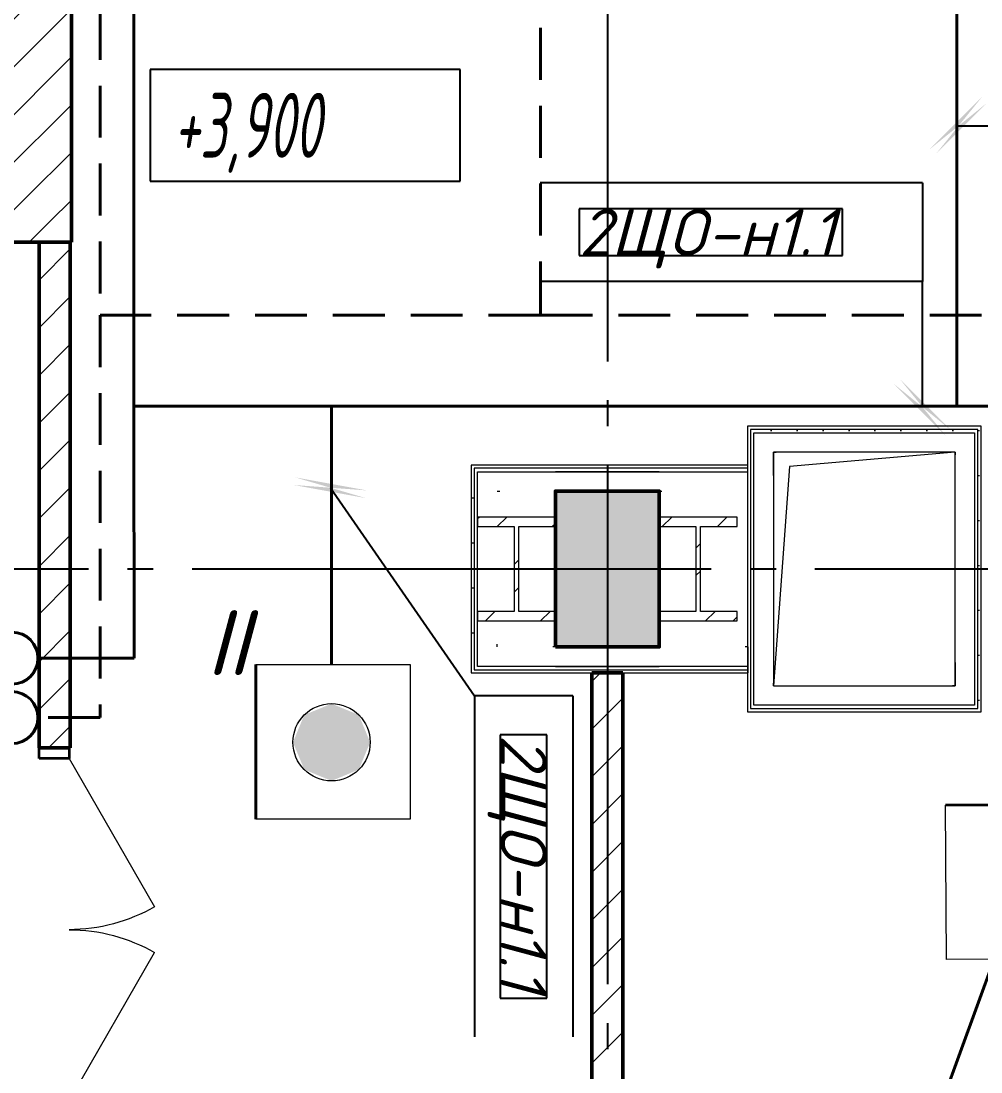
# Model space of a CAD drawing. Header units: millimetres. Extents: x 0 to 1286, y 0 to 420.
# Drawn here: x 135.59 to 172.59, y 260.21 to 300.7 of the extents above; entities that cross this region are included whole.
import ezdxf

# ---------------------------------------------------------------- set-up
doc = ezdxf.new("R2010")
doc.units = ezdxf.units.MM
for name, pattern in [('JIS_02_2.0', [3, 2, -1]), ('ГОСТ 2.303 5', [24, 20, -1.5, 1, -1.5]), ('СПКБ-0000-000-АР#002$0$Achse', [2300, 0, -800, 1500, 0])]:
    doc.linetypes.add(name, pattern=pattern)
for name, color, linetype in [('Viewport1ForCustomObjects_0', 7, 'Continuous'), ('Viewport2ForCustomObjects_0', 7, 'Continuous'), ('Номер помещения', 7, 'Continuous'), ('СПКБ-0000-000-АР#002$0$Двери ArchiCAD', 7, 'Continuous'), ('СПКБ-0000-000-АР#002$0$Колонны новые', 7, 'Continuous'), ('СПКБ-0000-000-АР#002$0$Колонны существующие', 7, 'Continuous'), ('СПКБ-0000-000-АР#002$0$Перекрытие новые', 7, 'Continuous'), ('СПКБ-0000-000-АР#002$0$Стены', 7, 'Continuous'), ('Строительные оси', 7, 'Continuous'), ('ЭО_АВАРИЙНОЕ ОСВЕЩЕНИЕ', 7, 'Continuous'), ('ЭО_РАБОЧЕЕ ОСВЕЩЕНИЕ', 7, 'Continuous')]:
    doc.layers.add(name, color=color, linetype=linetype)
for name, color, linetype, lineweight, true_color in [('СПКБ-0000-000-АР#002$0$Двери ArchiCAD_Ном._пера__23', 7, 'Continuous', 35, 0xff6600), ('СПКБ-0000-000-АР#002$0$Двери ArchiCAD_Ном._пера__3', 7, 'Continuous', 18, 0xff6600), ('СПКБ-0000-000-АР#002$0$Двери ArchiCAD_Ном._пера__58', 7, 'Continuous', 50, 0xdf0000), ('СПКБ-0000-000-АР#002$0$Колонны новые_Ном._пера__108', 7, 'Continuous', 13, 0xfd8379), ('СПКБ-0000-000-АР#002$0$Колонны существующие_Ном._пера__102', 7, 'Continuous', 13, 0xcccccc), ('СПКБ-0000-000-АР#002$0$Перекрытие новые_Ном._пера__161', 7, 'Continuous', 13, 0xe11606), ('СПКБ-0000-000-АР#002$0$Стены_Ном._пера__58', 7, 'Continuous', 50, 0xdf0000), ('СПКБ-0000-000-АР#002$0$Стены_Ном._пера__68', 7, 'Continuous', 20, 0xfd4435)]:
    doc.layers.add(name, color=color, linetype=linetype, lineweight=lineweight, true_color=true_color)
for name, color, linetype, lineweight in [('СПКБ-0000-000-АР#002$0$Колонны новые_Ном._пера__20', 1, 'Continuous', 20), ('СПКБ-0000-000-АР#002$0$Колонны существующие_Ном._пера__141', 7, 'Continuous', 50), ('СПКБ-0000-000-АР#002$0$Стены_Ном._пера__1', 7, 'Continuous', 13), ('СПКБ-0000-000-АР#002$0$Стены_Ном._пера__20', 1, 'Continuous', 20), ('СПКБ-0000-000-АР#002$0$Шахты ОВ_Ном._пера__1', 7, 'Continuous', 13)]:
    doc.layers.add(name, color=color, linetype=linetype, lineweight=lineweight)
doc.styles.add('2.5', font='isocpeui.ttf')
doc.styles.add('CustomTextStyle49', font='isocpeui.ttf', dxfattribs={"width": 0.594182, "height": 2.5})
doc.styles.add('CustomTextStyle97', font='isocpeui.ttf', dxfattribs={"height": 1.8})
doc.styles.add('CustomTextStyle99', font='isocpeui.ttf', dxfattribs={"height": 1.8})
pattern_1 = [(45, (0, 0), (-91.9239, 91.9239), [])]
pattern_2 = [(0, (0, 0), (0, 173.2051), [0, -100]), (0, (50, 86.6), (0, 173.2051), [0, -100])]
pattern_3 = [(45, (0, 0), (-159.099, 159.099), []), (45, (-53.03, 53.03), (-159.099, 159.099), [])]

# ---------------------------------------------------------------- blocks, each defined once
blk = doc.blocks.new('*E728')
at = {"layer": 'Номер помещения', "color": 6, "linetype": 'Continuous'}
for p, q in [((-185.246, 178.103), (-197.185, 178.103)), ((-197.185, 178.103), (-197.185, 173.803)), ((-185.246, 173.803), (-185.246, 178.103)), ((-197.185, 173.803), (-185.246, 173.803))]:
    blk.add_line(p, q, dxfattribs=at)
at = {"layer": 'Строительные оси', "color": 3, "linetype": 'ГОСТ 2.303 5', "lineweight": 25}
for p, q in [((-179.569, 258.857), (-179.569, -45.143)), ((280.431, 158.857), (-283.569, 158.857))]:
    blk.add_line(p, q, dxfattribs=at)
at = {"layer": 'ЭО_АВАРИЙНОЕ ОСВЕЩЕНИЕ', "color": 1, "linetype": 'JIS_02_2.0', "lineweight": 40}
for p, q in [((-199.12, 201.478), (-199.12, 168.638)), ((-182.146, 185.705), (-182.146, 168.638)), ((-199.12, 168.638), (-199.12, 153.132)), ((-182.146, 168.638), (-199.12, 168.638)), ((-182.146, 168.638), (-151.738, 168.638)), ((-199.12, 153.132), (-201.514, 153.132))]:
    blk.add_line(p, q, dxfattribs=at)
at = {"layer": 'ЭО_АВАРИЙНОЕ ОСВЕЩЕНИЕ', "color": 1, "lineweight": 40}
blk.add_circle((-202.514, 153.132), 1, dxfattribs=at)
at = {"layer": 'ЭО_РАБОЧЕЕ ОСВЕЩЕНИЕ', "color": 5, "lineweight": 40}
for p, q in [((-197.817, 198.953), (-197.817, 165.131)), ((-166.096, 165.131), (-166.096, 182.793)), ((-190.199, 165.131), (-197.817, 165.131)), ((-197.817, 165.131), (-197.811, 155.422)), ((-190.199, 155.174), (-190.199, 165.131)), ((-190.199, 165.131), (-166.096, 165.131)), ((-166.096, 165.131), (-158.588, 165.131)), ((-197.811, 155.422), (-201.514, 155.422)), ((-193.124, 149.224), (-193.124, 155.174)), ((-166.53, 149.762), (-160.58, 149.793)), ((-173.039, 120.837), (-164.662, 143.822))]:
    blk.add_line(p, q, dxfattribs=at)
at = {"layer": 'ЭО_РАБОЧЕЕ ОСВЕЩЕНИЕ', "color": 7, "lineweight": 0}
for p, q in [((-193.124, 155.174), (-187.174, 155.174)), ((-187.174, 155.174), (-187.174, 149.224)), ((-166.499, 143.813), (-166.53, 149.762)), ((-187.174, 149.224), (-193.124, 149.224)), ((-160.549, 143.843), (-166.499, 143.813))]:
    blk.add_line(p, q, dxfattribs=at)
at = {"layer": 'ЭО_РАБОЧЕЕ ОСВЕЩЕНИЕ', "color": 5, "lineweight": 40}
blk.add_circle((-202.514, 155.422), 1, dxfattribs=at)
at = {"layer": 'ЭО_РАБОЧЕЕ ОСВЕЩЕНИЕ', "color": 7, "lineweight": 0}
blk.add_circle((-190.199, 152.182), 1.488, dxfattribs=at)
at = {"layer": 'ЭО_РАБОЧЕЕ ОСВЕЩЕНИЕ', "color": 5, "lineweight": 0}
for points in [[(-190.199, 153.669), (-191.251, 153.234), (-189.147, 153.234)], [(-191.251, 153.234), (-191.686, 152.182), (-188.711, 152.182)], [(-191.251, 153.234), (-191.251, 153.234), (-189.147, 153.234)], [(-191.251, 153.234), (-189.147, 153.234), (-189.147, 153.234)], [(-191.251, 153.234), (-189.147, 153.234), (-188.711, 152.182)], [(-191.686, 152.182), (-191.686, 152.182), (-188.711, 152.182)], [(-191.686, 152.182), (-188.711, 152.182), (-188.711, 152.182)], [(-191.686, 152.182), (-191.251, 151.13), (-189.147, 151.13)], [(-191.686, 152.182), (-188.711, 152.182), (-189.147, 151.13)], [(-191.251, 151.13), (-189.147, 151.13), (-190.199, 150.694)], [(-191.251, 151.13), (-191.251, 151.13), (-189.147, 151.13)], [(-191.251, 151.13), (-189.147, 151.13), (-189.147, 151.13)]]:
    blk.add_solid(points, dxfattribs=at)
at = {"layer": 'Номер помещения', "color": 0, "linetype": 'Continuous', "style": 'CustomTextStyle49', "width": 0.594182}
blk.add_text('+3,900', height=2.5, dxfattribs=at).set_placement((-196.285, 174.703))
blk = doc.blocks.new('СПКБ-0000-000-АР#002$0$Перекрытие_1', base_point=(-24406.7, -2530.4))
at = {"layer": 'СПКБ-0000-000-АР#002$0$Перекрытие новые_Ном._пера__161', "color": 12, "linetype": 'Continuous', "lineweight": 13, "true_color": 0xe11606, "flags": 128}
blk.add_lwpolyline([(293.1, -2514.3), (-24406.7, -2530.4), (-24406.7, 18886.6), (-23534.6, 18885.7), (-23534.6, 17144.7), (-22883.9, 17144.7), (-21026.9, 17144.7), (-20022.9, 17144.7), (-20022.9, 20246.7), (-17951.9, 20246.7), (-17956.9, 25286.1), (17852.7, 25286.1)], dxfattribs=at)
blk = doc.blocks.new('СПКБ-0000-000-АР#002$0$Простой Проем Двери_2')
at = {"layer": 'СПКБ-0000-000-АР#002$0$Двери ArchiCAD_Ном._пера__58', "color": 12, "linetype": 'Continuous', "lineweight": 50, "true_color": 0xdf0000}
for p, q in [((-935, -380), (-935, 0)), ((935, -380), (935, 0))]:
    blk.add_line(p, q, dxfattribs=at)
blk = doc.blocks.new('СПКБ-0000-000-АР#002$0$Стена_52', base_point=(-23154.6, 17524.7))
at = {"layer": 'СПКБ-0000-000-АР#002$0$Стены_Ном._пера__20', "linetype": 'Continuous', "lineweight": 20}
h = blk.add_hatch(dxfattribs=at)
h.set_pattern_fill('КИРПИЧ_ОБЫКНОВЕННЫЙ', color=1, style=0, pattern_type=2)
h.set_pattern_definition(pattern_1)
h.paths.add_polyline_path([(-22883.9, 17144.7), (-22883.9, 17524.7), (-23154.6, 17524.7), (-23534.6, 17144.7)])
h = blk.add_hatch(dxfattribs=at)
h.set_pattern_fill('КИРПИЧ_ОБЫКНОВЕННЫЙ', color=1, style=0, pattern_type=2)
h.set_pattern_definition(pattern_1)
h.paths.add_polyline_path([(-20022.9, 17144.7), (-20402.9, 17524.7), (-21013.9, 17524.7), (-21013.9, 17144.7)])
at = {"layer": 'СПКБ-0000-000-АР#002$0$Стены_Ном._пера__58', "color": 12, "linetype": 'Continuous', "lineweight": 50, "true_color": 0xdf0000, "flags": 128}
for points in [[(-22883.9, 17524.7), (-23154.6, 17524.7)], [(-20402.9, 17524.7), (-21013.9, 17524.7)], [(-23534.6, 17144.7), (-22883.9, 17144.7)], [(-21013.9, 17144.7), (-20022.9, 17144.7)]]:
    blk.add_lwpolyline(points, dxfattribs=at)
at = {"layer": 'СПКБ-0000-000-АР#002$0$Двери ArchiCAD_Ном._пера__58', "color": 12, "linetype": 'Continuous', "lineweight": 50, "true_color": 0xdf0000, "xscale": -1, "zscale": 1000, "rotation": 180}
blk.add_blockref('СПКБ-0000-000-АР#002$0$Простой Проем Двери_2', (-21948.9, 17144.7), dxfattribs=at)
blk = doc.blocks.new('СПКБ-0000-000-АР#002$0$Стена_53', base_point=(-20402.9, 17524.7))
at = {"layer": 'СПКБ-0000-000-АР#002$0$Стены_Ном._пера__20', "linetype": 'Continuous', "lineweight": 20}
h = blk.add_hatch(dxfattribs=at)
h.set_pattern_fill('КИРПИЧ_ОБЫКНОВЕННЫЙ', color=1, style=0, pattern_type=2)
h.set_pattern_definition(pattern_1)
h.paths.add_polyline_path([(-20022.9, 17144.7), (-20022.9, 20246.7), (-20402.9, 20246.7), (-20402.9, 17524.7)])
at = {"layer": 'СПКБ-0000-000-АР#002$0$Стены_Ном._пера__58', "color": 12, "linetype": 'Continuous', "lineweight": 50, "true_color": 0xdf0000, "flags": 128}
for points in [[(-20402.9, 20246.7), (-20402.9, 17524.7)], [(-20022.9, 17144.7), (-20022.9, 20246.7)]]:
    blk.add_lwpolyline(points, dxfattribs=at)
blk = doc.blocks.new('СПКБ-0000-000-АР#002$0$Стена_76', base_point=(-17956.9, 13476))
at = {"layer": 'СПКБ-0000-000-АР#002$0$Стены_Ном._пера__20', "linetype": 'Continuous', "lineweight": 20}
h = blk.add_hatch(dxfattribs=at)
h.set_pattern_fill('КИРПИЧ_ОБЫКНОВЕННЫЙ', color=1, style=0, pattern_type=2)
h.set_pattern_definition(pattern_1)
h.paths.add_polyline_path([(-17896.9, 15485.7), (-18016.9, 15485.7), (-18016.9, 13536), (-17896.9, 13416)])
at = {"layer": 'СПКБ-0000-000-АР#002$0$Стены_Ном._пера__58', "color": 12, "linetype": 'Continuous', "lineweight": 50, "true_color": 0xdf0000}
blk.add_line((-18016.9, 15485.7), (-17896.9, 15485.7), dxfattribs=at)
at = {"layer": 'СПКБ-0000-000-АР#002$0$Стены_Ном._пера__58', "color": 12, "linetype": 'Continuous', "lineweight": 50, "true_color": 0xdf0000, "flags": 128}
for points in [[(-18016.9, 15485.7), (-18016.9, 13536)], [(-17896.9, 13416), (-17896.9, 15485.7)]]:
    blk.add_lwpolyline(points, dxfattribs=at)
blk = doc.blocks.new('СПКБ-0000-000-АР#002$0$Двупольная Дверь 19_5')
at = {"layer": 'СПКБ-0000-000-АР#002$0$Двери ArchiCAD_Ном._пера__23', "color": 30, "linetype": 'Continuous', "lineweight": 35, "true_color": 0xff6600}
for p, q in [((-660, 0), (-700, 0)), ((-700, 0), (-700, -115)), ((-660, -115), (-660, 0)), ((700, 0), (660, 0)), ((660, 0), (660, -115)), ((700, -115), (700, 0)), ((-700, -115), (-660, -115)), ((660, -115), (700, -115))]:
    blk.add_line(p, q, dxfattribs=at)
at = {"layer": 'СПКБ-0000-000-АР#002$0$Двери ArchiCAD_Ном._пера__3', "color": 30, "linetype": 'Continuous', "lineweight": 18, "true_color": 0xff6600}
for p, q in [((-660, 0), (-88.4, 330)), ((660, 0), (88.4, 330))]:
    blk.add_line(p, q, dxfattribs=at)
for centre, start, end in [((-660, 0), 0, 30), ((660, 0), 150, 180)]:
    blk.add_arc(centre, 660, start, end, dxfattribs=at)
at = {"layer": 'СПКБ-0000-000-АР#002$0$Двери ArchiCAD_Ном._пера__58', "color": 12, "linetype": 'Continuous', "lineweight": 50, "true_color": 0xdf0000}
for p, q in [((-700, 5), (-737, 5)), ((-700, 0), (-700, 5)), ((-700, -115), (-700, 0)), ((700, 0), (700, 5)), ((700, 5), (737, 5)), ((700, -115), (700, 0)), ((-700, -115), (-737, -115)), ((700, -115), (737, -115))]:
    blk.add_line(p, q, dxfattribs=at)
blk = doc.blocks.new('СПКБ-0000-000-АР#002$0$Стена_81', base_point=(-20026.9, 17144.7))
at = {"layer": 'СПКБ-0000-000-АР#002$0$Стены_Ном._пера__20', "linetype": 'Continuous', "lineweight": 20}
h = blk.add_hatch(dxfattribs=at)
h.set_pattern_fill('КИРПИЧ_ОБЫКНОВЕННЫЙ', color=1, style=0, pattern_type=2)
h.set_pattern_definition(pattern_1)
h.paths.add_polyline_path([(-20146.9, 17144.7), (-20146.9, 15196.2), (-20031.9, 15196.2), (-20026.9, 15196.2), (-20026.9, 17144.7)])
h = blk.add_hatch(dxfattribs=at)
h.set_pattern_fill('КИРПИЧ_ОБЫКНОВЕННЫЙ', color=1, style=0, pattern_type=2)
h.set_pattern_definition(pattern_1)
h.paths.add_polyline_path([(-20146.9, 13536), (-20026.9, 13536), (-20026.9, 13796.2), (-20031.9, 13796.2), (-20146.9, 13796.2)])
at = {"layer": 'СПКБ-0000-000-АР#002$0$Стены_Ном._пера__58', "color": 12, "linetype": 'Continuous', "lineweight": 50, "true_color": 0xdf0000}
for p, q in [((-20146.9, 15196.2), (-20146.9, 15233.2)), ((-20026.9, 15196.2), (-20026.9, 15233.2)), ((-20146.9, 15196.2), (-20031.9, 15196.2)), ((-20031.9, 15196.2), (-20026.9, 15196.2)), ((-20146.9, 13796.2), (-20146.9, 13759.2)), ((-20146.9, 13796.2), (-20031.9, 13796.2)), ((-20031.9, 13796.2), (-20026.9, 13796.2)), ((-20026.9, 13796.2), (-20026.9, 13759.2))]:
    blk.add_line(p, q, dxfattribs=at)
at = {"layer": 'СПКБ-0000-000-АР#002$0$Стены_Ном._пера__58', "color": 12, "linetype": 'Continuous', "lineweight": 50, "true_color": 0xdf0000, "flags": 128}
for points in [[(-20146.9, 17144.7), (-20146.9, 15196.2)], [(-20026.9, 17144.7), (-20146.9, 17144.7)], [(-20026.9, 15196.2), (-20026.9, 17144.7)], [(-20146.9, 13796.2), (-20146.9, 13536)], [(-20026.9, 13536), (-20026.9, 13796.2)]]:
    blk.add_lwpolyline(points, dxfattribs=at)
at = {"layer": 'СПКБ-0000-000-АР#002$0$Двери ArchiCAD', "color": 21, "linetype": 'Continuous', "lineweight": 18, "true_color": 0xff9955, "xscale": -1, "zscale": 1000, "rotation": 270}
blk.add_blockref('СПКБ-0000-000-АР#002$0$Двупольная Дверь 19_5', (-20031.9, 14496.2), dxfattribs=at)
blk = doc.blocks.new('СПКБ-0000-000-АР#002$0$Стена_184', base_point=(-18381.9, 15585.7))
at = {"layer": 'СПКБ-0000-000-АР#002$0$Стены_Ном._пера__20', "linetype": 'Continuous', "lineweight": 20}
h = blk.add_hatch(dxfattribs=at)
h.set_pattern_fill('ШТУКАТУРКА', color=1, style=0, pattern_type=2)
h.set_pattern_definition(pattern_2)
h.paths.add_polyline_path([(-18156.9, 15510.7), (-18456.9, 15510.7), (-18469.9, 15497.7), (-18156.9, 15497.7)])
h = blk.add_hatch(dxfattribs=at)
h.set_pattern_fill('ШТУКАТУРКА', color=1, style=0, pattern_type=2)
h.set_pattern_definition(pattern_2)
h.paths.add_polyline_path([(-18156.9, 15497.7), (-17756.9, 15497.7), (-17756.9, 15510.7), (-18156.9, 15510.7)])
h = blk.add_hatch(dxfattribs=at)
h.set_pattern_fill('ШТУКАТУРКА', color=1, style=0, pattern_type=2)
h.set_pattern_definition(pattern_2)
h.paths.add_polyline_path([(-17415.9, 15510.7), (-17756.9, 15510.7), (-17756.9, 15497.7), (-17415.9, 15497.7)])
h = blk.add_hatch(dxfattribs=at)
h.set_pattern_fill('ШТУКАТУРКА', color=1, style=0, pattern_type=2)
h.set_pattern_definition(pattern_2)
h.paths.add_polyline_path([(-18481.9, 15485.7), (-18156.9, 15485.7), (-18156.9, 15497.7), (-18469.9, 15497.7)])
h = blk.add_hatch(dxfattribs=at)
h.set_pattern_fill('ШТУКАТУРКА', color=1, style=0, pattern_type=2)
h.set_pattern_definition(pattern_2)
h.paths.add_polyline_path([(-18156.9, 15485.7), (-17756.9, 15485.7), (-17756.9, 15497.7), (-18156.9, 15497.7)])
h = blk.add_hatch(dxfattribs=at)
h.set_pattern_fill('ШТУКАТУРКА', color=1, style=0, pattern_type=2)
h.set_pattern_definition(pattern_2)
h.paths.add_polyline_path([(-17756.9, 15485.7), (-17415.9, 15485.7), (-17415.9, 15497.7), (-17756.9, 15497.7)])
at = {"layer": 'СПКБ-0000-000-АР#002$0$Стены_Ном._пера__1', "color": 7, "linetype": 'СПКБ-0000-000-АР#002$0$Achse', "lineweight": 13, "flags": 128}
for points in [[(-18156.9, 15585.7), (-18381.9, 15585.7)], [(-17415.9, 15585.7), (-17756.9, 15585.7)]]:
    blk.add_lwpolyline(points, dxfattribs=at)
at = {"layer": 'СПКБ-0000-000-АР#002$0$Стены_Ном._пера__1', "color": 7, "linetype": 'Continuous', "lineweight": 13, "flags": 128}
blk.add_lwpolyline([(-17415.9, 15585.7), (-17415.9, 15510.7)], dxfattribs=at)
at = {"layer": 'СПКБ-0000-000-АР#002$0$Стены_Ном._пера__20', "color": 1, "linetype": 'Continuous', "lineweight": 20, "flags": 128}
for points in [[(-17415.9, 15510.7), (-17415.9, 15497.7)], [(-18481.9, 15485.7), (-17415.9, 15485.7)], [(-17415.9, 15497.7), (-17415.9, 15485.7)]]:
    blk.add_lwpolyline(points, dxfattribs=at)
at = {"layer": 'СПКБ-0000-000-АР#002$0$Стены_Ном._пера__68', "color": 20, "linetype": 'Continuous', "lineweight": 20, "true_color": 0xfd4435}
for p, q in [((-18156.9, 15510.7), (-18456.9, 15510.7)), ((-18156.9, 15510.7), (-17756.9, 15510.7)), ((-17756.9, 15510.7), (-18156.9, 15510.7)), ((-17415.9, 15510.7), (-17756.9, 15510.7)), ((-18469.9, 15497.7), (-18156.9, 15497.7)), ((-18156.9, 15497.7), (-17756.9, 15497.7)), ((-17756.9, 15497.7), (-17415.9, 15497.7))]:
    blk.add_line(p, q, dxfattribs=at)
blk = doc.blocks.new('СПКБ-0000-000-АР#002$0$Стена_185', base_point=(-18381.9, 15585.7))
at = {"layer": 'СПКБ-0000-000-АР#002$0$Стены_Ном._пера__20', "linetype": 'Continuous', "lineweight": 20}
h = blk.add_hatch(dxfattribs=at)
h.set_pattern_fill('ШТУКАТУРКА', color=1, style=0, pattern_type=2)
h.set_pattern_definition(pattern_2)
h.paths.add_polyline_path([(-18481.9, 16285.7), (-18481.9, 15485.7), (-18469.9, 15497.7), (-18469.9, 16273.7)])
h = blk.add_hatch(dxfattribs=at)
h.set_pattern_fill('ШТУКАТУРКА', color=1, style=0, pattern_type=2)
h.set_pattern_definition(pattern_2)
h.paths.add_polyline_path([(-18456.9, 15510.7), (-18456.9, 16260.7), (-18469.9, 16273.7), (-18469.9, 15497.7)])
at = {"layer": 'СПКБ-0000-000-АР#002$0$Стены_Ном._пера__1', "color": 7, "linetype": 'СПКБ-0000-000-АР#002$0$Achse', "lineweight": 13, "flags": 128}
blk.add_lwpolyline([(-18381.9, 15585.7), (-18381.9, 16185.7)], dxfattribs=at)
at = {"layer": 'СПКБ-0000-000-АР#002$0$Стены_Ном._пера__20', "color": 1, "linetype": 'Continuous', "lineweight": 20, "flags": 128}
blk.add_lwpolyline([(-18481.9, 16285.7), (-18481.9, 15485.7)], dxfattribs=at)
at = {"layer": 'СПКБ-0000-000-АР#002$0$Стены_Ном._пера__68', "color": 20, "linetype": 'Continuous', "lineweight": 20, "true_color": 0xfd4435}
for p, q in [((-18469.9, 16273.7), (-18469.9, 15497.7)), ((-18456.9, 15510.7), (-18456.9, 16260.7))]:
    blk.add_line(p, q, dxfattribs=at)
blk = doc.blocks.new('СПКБ-0000-000-АР#002$0$Стена_186', base_point=(-18381.9, 16185.7))
at = {"layer": 'СПКБ-0000-000-АР#002$0$Стены_Ном._пера__20', "linetype": 'Continuous', "lineweight": 20}
h = blk.add_hatch(dxfattribs=at)
h.set_pattern_fill('ШТУКАТУРКА', color=1, style=0, pattern_type=2)
h.set_pattern_definition(pattern_2)
h.paths.add_polyline_path([(-18156.9, 16285.7), (-18481.9, 16285.7), (-18469.9, 16273.7), (-18156.9, 16273.7)])
h = blk.add_hatch(dxfattribs=at)
h.set_pattern_fill('ШТУКАТУРКА', color=1, style=0, pattern_type=2)
h.set_pattern_definition(pattern_2)
h.paths.add_polyline_path([(-17756.9, 16285.7), (-18156.9, 16285.7), (-18156.9, 16273.7), (-17756.9, 16273.7)])
h = blk.add_hatch(dxfattribs=at)
h.set_pattern_fill('ШТУКАТУРКА', color=1, style=0, pattern_type=2)
h.set_pattern_definition(pattern_2)
h.paths.add_polyline_path([(-17415.9, 16285.7), (-17756.9, 16285.7), (-17756.9, 16273.7), (-17415.9, 16273.7)])
h = blk.add_hatch(dxfattribs=at)
h.set_pattern_fill('ШТУКАТУРКА', color=1, style=0, pattern_type=2)
h.set_pattern_definition(pattern_2)
h.paths.add_polyline_path([(-18456.9, 16260.7), (-18156.9, 16260.7), (-18156.9, 16273.7), (-18469.9, 16273.7)])
h = blk.add_hatch(dxfattribs=at)
h.set_pattern_fill('ШТУКАТУРКА', color=1, style=0, pattern_type=2)
h.set_pattern_definition(pattern_2)
h.paths.add_polyline_path([(-17756.9, 16273.7), (-18156.9, 16273.7), (-18156.9, 16260.7), (-17756.9, 16260.7)])
h = blk.add_hatch(dxfattribs=at)
h.set_pattern_fill('ШТУКАТУРКА', color=1, style=0, pattern_type=2)
h.set_pattern_definition(pattern_2)
h.paths.add_polyline_path([(-17756.9, 16260.7), (-17415.9, 16260.7), (-17415.9, 16273.7), (-17756.9, 16273.7)])
at = {"layer": 'СПКБ-0000-000-АР#002$0$Стены_Ном._пера__1', "color": 7, "linetype": 'Continuous', "lineweight": 13, "flags": 128}
blk.add_lwpolyline([(-17415.9, 16185.7), (-17415.9, 16260.7)], dxfattribs=at)
at = {"layer": 'СПКБ-0000-000-АР#002$0$Стены_Ном._пера__1', "color": 7, "linetype": 'СПКБ-0000-000-АР#002$0$Achse', "lineweight": 13, "flags": 128}
for points in [[(-18381.9, 16185.7), (-18156.9, 16185.7)], [(-17756.9, 16185.7), (-17415.9, 16185.7)]]:
    blk.add_lwpolyline(points, dxfattribs=at)
at = {"layer": 'СПКБ-0000-000-АР#002$0$Стены_Ном._пера__20', "color": 1, "linetype": 'Continuous', "lineweight": 20, "flags": 128}
for points in [[(-17415.9, 16285.7), (-18481.9, 16285.7)], [(-17415.9, 16273.7), (-17415.9, 16285.7)], [(-17415.9, 16260.7), (-17415.9, 16273.7)]]:
    blk.add_lwpolyline(points, dxfattribs=at)
at = {"layer": 'СПКБ-0000-000-АР#002$0$Стены_Ном._пера__68', "color": 20, "linetype": 'Continuous', "lineweight": 20, "true_color": 0xfd4435}
for p, q in [((-18156.9, 16273.7), (-18469.9, 16273.7)), ((-18456.9, 16260.7), (-18156.9, 16260.7)), ((-17756.9, 16273.7), (-18156.9, 16273.7)), ((-17756.9, 16260.7), (-18156.9, 16260.7)), ((-18156.9, 16260.7), (-17756.9, 16260.7)), ((-17415.9, 16273.7), (-17756.9, 16273.7)), ((-17756.9, 16260.7), (-17415.9, 16260.7))]:
    blk.add_line(p, q, dxfattribs=at)
blk = doc.blocks.new('СПКБ-0000-000-АР#002$0$Стена_234', base_point=(-16616.9, 15435.7))
at = {"layer": 'СПКБ-0000-000-АР#002$0$Стены_Ном._пера__20', "linetype": 'Continuous', "lineweight": 20}
h = blk.add_hatch(dxfattribs=at)
h.set_pattern_fill('ШТУКАТУРКА', color=1, style=0, pattern_type=2)
h.set_pattern_definition(pattern_2)
h.paths.add_polyline_path([(-16541.9, 16410.7), (-16541.9, 15360.7), (-16528.9, 15347.7), (-16528.9, 16423.7)])
h = blk.add_hatch(dxfattribs=at)
h.set_pattern_fill('ШТУКАТУРКА', color=1, style=0, pattern_type=2)
h.set_pattern_definition(pattern_2)
h.paths.add_polyline_path([(-16516.9, 15335.7), (-16516.9, 16435.7), (-16528.9, 16423.7), (-16528.9, 15347.7)])
at = {"layer": 'СПКБ-0000-000-АР#002$0$Стены_Ном._пера__1', "color": 7, "linetype": 'СПКБ-0000-000-АР#002$0$Achse', "lineweight": 13, "flags": 128}
blk.add_lwpolyline([(-16616.9, 16335.7), (-16616.9, 15435.7)], dxfattribs=at)
at = {"layer": 'СПКБ-0000-000-АР#002$0$Стены_Ном._пера__20', "color": 1, "linetype": 'Continuous', "lineweight": 20, "flags": 128}
blk.add_lwpolyline([(-16516.9, 15335.7), (-16516.9, 16435.7)], dxfattribs=at)
at = {"layer": 'СПКБ-0000-000-АР#002$0$Стены_Ном._пера__68', "color": 20, "linetype": 'Continuous', "lineweight": 20, "true_color": 0xfd4435}
for p, q in [((-16541.9, 16410.7), (-16541.9, 15360.7)), ((-16528.9, 15347.7), (-16528.9, 16423.7))]:
    blk.add_line(p, q, dxfattribs=at)
blk = doc.blocks.new('СПКБ-0000-000-АР#002$0$Стена_235', base_point=(-17316.9, 16335.7))
at = {"layer": 'СПКБ-0000-000-АР#002$0$Стены_Ном._пера__20', "linetype": 'Continuous', "lineweight": 20}
h = blk.add_hatch(dxfattribs=at)
h.set_pattern_fill('ШТУКАТУРКА', color=1, style=0, pattern_type=2)
h.set_pattern_definition(pattern_2)
h.paths.add_polyline_path([(-16516.9, 16435.7), (-17416.9, 16435.7), (-17404.9, 16423.7), (-16528.9, 16423.7)])
h = blk.add_hatch(dxfattribs=at)
h.set_pattern_fill('ШТУКАТУРКА', color=1, style=0, pattern_type=2)
h.set_pattern_definition(pattern_2)
h.paths.add_polyline_path([(-17391.9, 16410.7), (-16541.9, 16410.7), (-16528.9, 16423.7), (-17404.9, 16423.7)])
at = {"layer": 'СПКБ-0000-000-АР#002$0$Стены_Ном._пера__1', "color": 7, "linetype": 'СПКБ-0000-000-АР#002$0$Achse', "lineweight": 13, "flags": 128}
blk.add_lwpolyline([(-17316.9, 16335.7), (-16616.9, 16335.7)], dxfattribs=at)
at = {"layer": 'СПКБ-0000-000-АР#002$0$Стены_Ном._пера__20', "color": 1, "linetype": 'Continuous', "lineweight": 20, "flags": 128}
blk.add_lwpolyline([(-16516.9, 16435.7), (-17416.9, 16435.7)], dxfattribs=at)
at = {"layer": 'СПКБ-0000-000-АР#002$0$Стены_Ном._пера__68', "color": 20, "linetype": 'Continuous', "lineweight": 20, "true_color": 0xfd4435}
for p, q in [((-16528.9, 16423.7), (-17404.9, 16423.7)), ((-17391.9, 16410.7), (-16541.9, 16410.7))]:
    blk.add_line(p, q, dxfattribs=at)
blk = doc.blocks.new('СПКБ-0000-000-АР#002$0$Стена_236', base_point=(-17316.9, 15435.7))
at = {"layer": 'СПКБ-0000-000-АР#002$0$Стены_Ном._пера__20', "linetype": 'Continuous', "lineweight": 20}
h = blk.add_hatch(dxfattribs=at)
h.set_pattern_fill('ШТУКАТУРКА', color=1, style=0, pattern_type=2)
h.set_pattern_definition(pattern_2)
h.paths.add_polyline_path([(-17416.9, 15335.7), (-16516.9, 15335.7), (-16528.9, 15347.7), (-17404.9, 15347.7)])
h = blk.add_hatch(dxfattribs=at)
h.set_pattern_fill('ШТУКАТУРКА', color=1, style=0, pattern_type=2)
h.set_pattern_definition(pattern_2)
h.paths.add_polyline_path([(-16541.9, 15360.7), (-17391.9, 15360.7), (-17404.9, 15347.7), (-16528.9, 15347.7)])
at = {"layer": 'СПКБ-0000-000-АР#002$0$Стены_Ном._пера__1', "color": 7, "linetype": 'СПКБ-0000-000-АР#002$0$Achse', "lineweight": 13, "flags": 128}
blk.add_lwpolyline([(-16616.9, 15435.7), (-17316.9, 15435.7)], dxfattribs=at)
at = {"layer": 'СПКБ-0000-000-АР#002$0$Стены_Ном._пера__20', "color": 1, "linetype": 'Continuous', "lineweight": 20, "flags": 128}
blk.add_lwpolyline([(-17416.9, 15335.7), (-16516.9, 15335.7)], dxfattribs=at)
at = {"layer": 'СПКБ-0000-000-АР#002$0$Стены_Ном._пера__68', "color": 20, "linetype": 'Continuous', "lineweight": 20, "true_color": 0xfd4435}
for p, q in [((-17404.9, 15347.7), (-16528.9, 15347.7)), ((-16541.9, 15360.7), (-17391.9, 15360.7))]:
    blk.add_line(p, q, dxfattribs=at)
blk = doc.blocks.new('СПКБ-0000-000-АР#002$0$Стена_237', base_point=(-17316.9, 16335.7))
at = {"layer": 'СПКБ-0000-000-АР#002$0$Стены_Ном._пера__20', "linetype": 'Continuous', "lineweight": 20}
h = blk.add_hatch(dxfattribs=at)
h.set_pattern_fill('ШТУКАТУРКА', color=1, style=0, pattern_type=2)
h.set_pattern_definition(pattern_2)
h.paths.add_polyline_path([(-17416.9, 16435.7), (-17416.9, 15335.7), (-17404.9, 15347.7), (-17404.9, 16423.7)])
h = blk.add_hatch(dxfattribs=at)
h.set_pattern_fill('ШТУКАТУРКА', color=1, style=0, pattern_type=2)
h.set_pattern_definition(pattern_2)
h.paths.add_polyline_path([(-17391.9, 15360.7), (-17391.9, 16410.7), (-17404.9, 16423.7), (-17404.9, 15347.7)])
at = {"layer": 'СПКБ-0000-000-АР#002$0$Стены_Ном._пера__1', "color": 7, "linetype": 'СПКБ-0000-000-АР#002$0$Achse', "lineweight": 13, "flags": 128}
blk.add_lwpolyline([(-17316.9, 15435.7), (-17316.9, 16335.7)], dxfattribs=at)
at = {"layer": 'СПКБ-0000-000-АР#002$0$Стены_Ном._пера__20', "color": 1, "linetype": 'Continuous', "lineweight": 20, "flags": 128}
blk.add_lwpolyline([(-17416.9, 16435.7), (-17416.9, 15335.7)], dxfattribs=at)
at = {"layer": 'СПКБ-0000-000-АР#002$0$Стены_Ном._пера__68', "color": 20, "linetype": 'Continuous', "lineweight": 20, "true_color": 0xfd4435}
for p, q in [((-17404.9, 16423.7), (-17404.9, 15347.7)), ((-17391.9, 15360.7), (-17391.9, 16410.7))]:
    blk.add_line(p, q, dxfattribs=at)
blk = doc.blocks.new('СПКБ-0000-000-АР#002$0$Колонна_71', base_point=(-17606.9, 15885.7))
at = {"layer": 'СПКБ-0000-000-АР#002$0$Колонны новые_Ном._пера__108', "linetype": 'Continuous', "lineweight": 13, "true_color": 0xfd8379}
h = blk.add_hatch(dxfattribs=at)
h.set_pattern_fill('СТАЛЬ', color=11, style=0, pattern_type=2)
h.set_pattern_definition(pattern_3)
h.paths.add_polyline_path([(-17756.9, 15685.7), (-17456.9, 15685.7), (-17456.9, 15722.4), (-17598.1, 15722.4), (-17598.1, 16049.1), (-17456.9, 16049.1), (-17456.9, 16085.7), (-17756.9, 16085.7), (-17756.9, 16049.1), (-17615.6, 16049.1), (-17615.6, 15722.4), (-17756.9, 15722.4)])
at = {"layer": 'СПКБ-0000-000-АР#002$0$Колонны новые_Ном._пера__20', "color": 1, "linetype": 'Continuous', "lineweight": 20}
for p, q in [((-17456.9, 16085.7), (-17756.9, 16085.7)), ((-17756.9, 16085.7), (-17756.9, 16049.1)), ((-17456.9, 16049.1), (-17456.9, 16085.7)), ((-17756.9, 16049.1), (-17615.6, 16049.1)), ((-17615.6, 16049.1), (-17615.6, 15722.4)), ((-17598.1, 15722.4), (-17598.1, 16049.1)), ((-17598.1, 16049.1), (-17456.9, 16049.1)), ((-17615.6, 15722.4), (-17756.9, 15722.4)), ((-17756.9, 15722.4), (-17756.9, 15685.7)), ((-17456.9, 15722.4), (-17598.1, 15722.4)), ((-17456.9, 15685.7), (-17456.9, 15722.4)), ((-17756.9, 15685.7), (-17456.9, 15685.7))]:
    blk.add_line(p, q, dxfattribs=at)
blk = doc.blocks.new('СПКБ-0000-000-АР#002$0$Колонна_72', base_point=(-18306.9, 15885.7))
at = {"layer": 'СПКБ-0000-000-АР#002$0$Колонны новые_Ном._пера__108', "linetype": 'Continuous', "lineweight": 13, "true_color": 0xfd8379}
h = blk.add_hatch(dxfattribs=at)
h.set_pattern_fill('СТАЛЬ', color=11, style=0, pattern_type=2)
h.set_pattern_definition(pattern_3)
h.paths.add_polyline_path([(-18156.9, 15685.7), (-18156.9, 15722.4), (-18298.1, 15722.4), (-18298.1, 16049.1), (-18156.9, 16049.1), (-18156.9, 16085.7), (-18456.9, 16085.7), (-18456.9, 16049.1), (-18315.6, 16049.1), (-18315.6, 15722.4), (-18456.9, 15722.4), (-18456.9, 15685.7)])
at = {"layer": 'СПКБ-0000-000-АР#002$0$Колонны новые_Ном._пера__20', "color": 1, "linetype": 'Continuous', "lineweight": 20}
for p, q in [((-18156.9, 16085.7), (-18456.9, 16085.7)), ((-18456.9, 16085.7), (-18456.9, 16049.1)), ((-18156.9, 16049.1), (-18156.9, 16085.7)), ((-18456.9, 16049.1), (-18315.6, 16049.1)), ((-18315.6, 16049.1), (-18315.6, 15722.4)), ((-18298.1, 15722.4), (-18298.1, 16049.1)), ((-18298.1, 16049.1), (-18156.9, 16049.1)), ((-18315.6, 15722.4), (-18456.9, 15722.4)), ((-18456.9, 15722.4), (-18456.9, 15685.7)), ((-18156.9, 15722.4), (-18298.1, 15722.4)), ((-18156.9, 15685.7), (-18156.9, 15722.4)), ((-18456.9, 15685.7), (-18156.9, 15685.7))]:
    blk.add_line(p, q, dxfattribs=at)
blk = doc.blocks.new('СПКБ-0000-000-АР#002$0$Колонна_117', base_point=(-17956.9, 15885.7))
at = {"layer": 'СПКБ-0000-000-АР#002$0$Колонны существующие_Ном._пера__102', "linetype": 'Continuous', "lineweight": 13, "true_color": 0xcccccc}
blk.add_hatch(color=254, dxfattribs=at).paths.add_polyline_path([(-18156.9, 15585.7), (-17756.9, 15585.7), (-17756.9, 16185.7), (-18156.9, 16185.7)])
at = {"layer": 'СПКБ-0000-000-АР#002$0$Колонны существующие_Ном._пера__141', "color": 7, "linetype": 'Continuous', "lineweight": 50, "flags": 128}
blk.add_lwpolyline([(-18156.9, 15585.7), (-17756.9, 15585.7), (-17756.9, 16185.7), (-18156.9, 16185.7)], close=True, dxfattribs=at)
blk = doc.blocks.new('*E727')
at = {"layer": 'СПКБ-0000-000-АР#002$0$Шахты ОВ_Ном._пера__1', "color": 7, "linetype": 'Continuous', "lineweight": 13}
for p, q in [((103.15, 212.015), (103.15, 203.015)), ((110.15, 212.015), (103.15, 212.015)), ((110.15, 212.015), (103.774, 211.471)), ((110.15, 203.015), (110.15, 212.015)), ((103.774, 211.471), (103.15, 203.015)), ((103.15, 203.015), (110.15, 203.015))]:
    blk.add_line(p, q, dxfattribs=at)
at = {"layer": 'СПКБ-0000-000-АР#002$0$Колонны новые', "color": 1, "lineweight": 20, "xscale": 0.01, "yscale": 0.01, "zscale": 0.01}
for name, p in [('СПКБ-0000-000-АР#002$0$Колонна_72', (93.25, 207.515)), ('СПКБ-0000-000-АР#002$0$Колонна_71', (100.25, 207.515))]:
    blk.add_blockref(name, p, dxfattribs=at)
at = {"layer": 'СПКБ-0000-000-АР#002$0$Колонны существующие', "color": 7, "lineweight": 50, "xscale": 0.01, "yscale": 0.01, "zscale": 0.01}
blk.add_blockref('СПКБ-0000-000-АР#002$0$Колонна_117', (96.75, 207.515), dxfattribs=at)
at = {"layer": 'СПКБ-0000-000-АР#002$0$Перекрытие новые', "color": 12, "linetype": 'Continuous', "lineweight": 13, "true_color": 0xe11606, "xscale": 0.01, "yscale": 0.01, "zscale": 0.01}
blk.add_blockref('СПКБ-0000-000-АР#002$0$Перекрытие_1', (32.251, 23.353), dxfattribs=at)
at = {"layer": 'СПКБ-0000-000-АР#002$0$Стены', "color": 7, "lineweight": 50, "xscale": 0.01, "yscale": 0.01, "zscale": 0.01}
for name, p in [('СПКБ-0000-000-АР#002$0$Стена_53', (72.29, 223.905)), ('СПКБ-0000-000-АР#002$0$Стена_52', (44.773, 223.905))]:
    blk.add_blockref(name, p, dxfattribs=at)
at = {"layer": 'СПКБ-0000-000-АР#002$0$Стены', "color": 12, "lineweight": 50, "true_color": 0xdf0000, "xscale": 0.01, "yscale": 0.01, "zscale": 0.01}
for name, p in [('СПКБ-0000-000-АР#002$0$Стена_81', (76.05, 220.105)), ('СПКБ-0000-000-АР#002$0$Стена_235', (103.15, 212.015)), ('СПКБ-0000-000-АР#002$0$Стена_237', (103.15, 212.015)), ('СПКБ-0000-000-АР#002$0$Стена_234', (110.15, 203.015)), ('СПКБ-0000-000-АР#002$0$Стена_185', (92.5, 204.515)), ('СПКБ-0000-000-АР#002$0$Стена_186', (92.5, 210.515)), ('СПКБ-0000-000-АР#002$0$Стена_184', (92.5, 204.515)), ('СПКБ-0000-000-АР#002$0$Стена_76', (96.75, 183.418)), ('СПКБ-0000-000-АР#002$0$Стена_236', (103.15, 203.015))]:
    blk.add_blockref(name, p, dxfattribs=at)
blk = doc.blocks.new('CustomObjectsInViewport1_0')
at = {"layer": 'ЭО_РАБОЧЕЕ ОСВЕЩЕНИЕ'}
for p, q in [((171.726, 296.66), (174.769, 296.66)), ((170.338, 294.459), (155.598, 294.459)), ((170.338, 294.459), (170.338, 290.659)), ((170.338, 290.659), (155.598, 290.659)), ((170.338, 285.82), (170.338, 290.659)), ((147.512, 282.718), (153.06, 274.703)), ((153.06, 274.703), (153.06, 261.558)), ((156.86, 274.703), (153.06, 274.703)), ((156.86, 274.703), (156.86, 261.558))]:
    blk.add_line(p, q, dxfattribs=at)
at = {"layer": 'ЭО_РАБОЧЕЕ ОСВЕЩЕНИЕ', "color": 7, "true_color": 0xffffff}
for p, q in [((167.244, 293.459), (157.098, 293.459)), ((157.098, 293.459), (157.098, 291.659)), ((167.244, 291.659), (167.244, 293.459)), ((157.098, 291.659), (167.244, 291.659)), ((157.098, 291.659), (157.098, 291.659)), ((154.06, 273.203), (154.06, 263.058)), ((155.86, 273.203), (154.06, 273.203)), ((154.06, 273.203), (154.06, 273.203)), ((155.86, 263.058), (155.86, 273.203)), ((154.06, 263.058), (155.86, 263.058))]:
    blk.add_line(p, q, dxfattribs=at)
at = {"layer": 'ЭО_РАБОЧЕЕ ОСВЕЩЕНИЕ'}
for points in [[(172.62, 297.766), (170.62, 295.766), (170.832, 295.554), (172.832, 297.554)], [(169.232, 286.714), (171.232, 284.714), (171.444, 284.926), (169.444, 286.926)], [(148.93, 282.613), (146.147, 283.119), (146.093, 282.824), (148.876, 282.318)]]:
    blk.add_solid(points, dxfattribs=at)
at = {"layer": 'ЭО_РАБОЧЕЕ ОСВЕЩЕНИЕ', "style": 'CustomTextStyle97'}
blk.add_text('2ЩO-н1.1', height=1.8, dxfattribs=at).set_placement((157.098, 291.659))
at = {"layer": 'ЭО_РАБОЧЕЕ ОСВЕЩЕНИЕ', "style": 'CustomTextStyle99'}
blk.add_text('2ЩO-н1.1', height=1.8, rotation=270, dxfattribs=at).set_placement((154.06, 273.203))

msp = doc.modelspace()

# ---------------------------------------------------------------- block references
msp.add_blockref('*E727', (61.438, 72.071))
at = {"layer": 'Viewport1ForCustomObjects_0'}
msp.add_blockref('CustomObjectsInViewport1_0', (0, 0), dxfattribs=at)
at = {"layer": 'Viewport2ForCustomObjects_0'}
msp.add_blockref('*E728', (337.756, 120.729), dxfattribs=at)

# ---------------------------------------------------------------- texts
at = {"layer": 'ЭО_РАБОЧЕЕ ОСВЕЩЕНИЕ', "insert": (143.548, 276.753), "char_height": 2.5, "attachment_point": 5, "style": '2.5'}
msp.add_mtext('II', dxfattribs=at)

doc.saveas('drawing.dxf')
